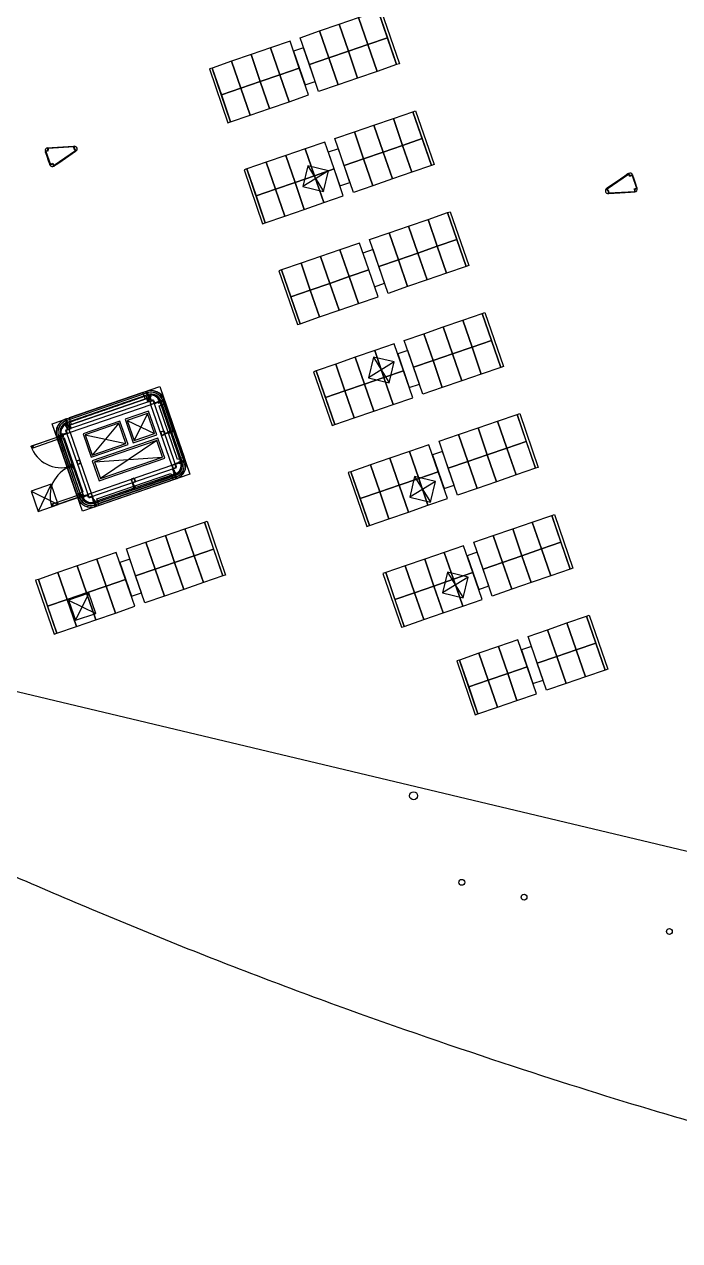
# Model space of a CAD drawing. Extents: x 809431 to 809707, y 818703 to 819368.
# Drawn here: x 809664.67 to 809683.11, y 818702.71 to 818736.9 of the extents above; entities that cross this region are included whole.
import ezdxf

# ---------------------------------------------------------------- set-up
doc = ezdxf.new("R2010")
doc.units = 0
for name, color, linetype in [('1', 7, 'Continuous'), ('A-G26_JG10-G-FramStel', 7, 'Continuous'), ('Fix Furn', 7, 'Continuous'), ('MAJ062__', 7, 'Continuous'), ('MAJ082__', 7, 'Continuous'), ('MAJ221__', 7, 'Continuous'), ('MAJ230__', 7, 'Continuous'), ('MAJ292__', 7, 'Continuous'), ('MAJ430_B', 7, 'Continuous'), ('MAJ430_R', 7, 'Continuous'), ('MAJ570__', 7, 'Continuous'), ('MAJ610__', 7, 'Continuous'), ('MAJ630__', 7, 'Continuous'), ('MAJ724__', 7, 'Continuous'), ('MAJ971__', 7, 'Continuous'), ('OTC-LTC Hatch Arrival Concourse (Circulation) O2', 7, 'Continuous')]:
    doc.layers.add(name, color=color, linetype=linetype)

# ---------------------------------------------------------------- blocks, each defined once
blk = doc.blocks.new('FU20')
at = {"layer": 'Fix Furn'}
for points in [[(-1.97, 0.8), (-1.89, 0.8), (-1.89, -0.8), (-1.97, -0.8)], [(-1.89, 0.8), (-1.31, 0.8), (-1.31, 0), (-1.89, 0)], [(-1.31, 0.8), (-0.73, 0.8), (-0.73, 0), (-1.31, 0)], [(-0.73, 0.8), (-0.15, 0.8), (-0.15, 0), (-0.73, 0)], [(0.73, 0.8), (0.15, 0.8), (0.15, 0), (0.73, 0)], [(1.31, 0.8), (0.73, 0.8), (0.73, 0), (1.31, 0)], [(1.89, 0.8), (1.31, 0.8), (1.31, 0), (1.89, 0)], [(1.97, 0.8), (1.89, 0.8), (1.89, -0.8), (1.97, -0.8)], [(0.15, 0.5), (0.15, -0.5), (-0.15, -0.5), (-0.15, 0.5)], [(-1.89, 0), (-1.31, 0), (-1.31, -0.8), (-1.89, -0.8)], [(-1.31, 0), (-0.73, 0), (-0.73, -0.8), (-1.31, -0.8)], [(-0.73, 0), (-0.15, 0), (-0.15, -0.8), (-0.73, -0.8)], [(0.73, 0), (0.15, 0), (0.15, -0.8), (0.73, -0.8)], [(1.31, 0), (0.73, 0), (0.73, -0.8), (1.31, -0.8)], [(1.89, 0), (1.31, 0), (1.31, -0.8), (1.89, -0.8)]]:
    blk.add_lwpolyline(points, close=True, dxfattribs=at)
blk = doc.blocks.new('8-Seater')
at = {"layer": 'Fix Furn'}
for points in [[(316.683, 206.688), (316.683, 206.608), (315.083, 206.608), (315.083, 206.688)], [(315.883, 206.608), (315.883, 206.028), (315.083, 206.028), (315.083, 206.608)], [(316.683, 206.608), (316.683, 206.028), (315.883, 206.028), (315.883, 206.608)], [(315.883, 206.028), (315.883, 205.448), (315.083, 205.448), (315.083, 206.028)], [(316.683, 206.028), (316.683, 205.448), (315.883, 205.448), (315.883, 206.028)], [(315.883, 205.448), (315.883, 204.868), (315.083, 204.868), (315.083, 205.448)], [(316.683, 205.448), (316.683, 204.868), (315.883, 204.868), (315.883, 205.448)], [(315.883, 204.868), (315.883, 204.288), (315.083, 204.288), (315.083, 204.868)], [(316.683, 204.868), (316.683, 204.288), (315.883, 204.288), (315.883, 204.868)], [(316.383, 203.988), (315.383, 203.988), (315.383, 204.288), (316.383, 204.288)], [(315.883, 203.408), (315.883, 203.988), (315.083, 203.988), (315.083, 203.408)], [(316.683, 203.408), (316.683, 203.988), (315.883, 203.988), (315.883, 203.408)], [(315.883, 202.828), (315.883, 203.408), (315.083, 203.408), (315.083, 202.828)], [(316.683, 202.828), (316.683, 203.408), (315.883, 203.408), (315.883, 202.828)], [(315.883, 202.248), (315.883, 202.828), (315.083, 202.828), (315.083, 202.248)], [(316.683, 202.248), (316.683, 202.828), (315.883, 202.828), (315.883, 202.248)], [(315.883, 201.668), (315.883, 202.248), (315.083, 202.248), (315.083, 201.668)], [(316.683, 201.668), (316.683, 202.248), (315.883, 202.248), (315.883, 201.668)], [(316.683, 201.588), (316.683, 201.668), (315.083, 201.668), (315.083, 201.588)]]:
    blk.add_lwpolyline(points, close=True, dxfattribs=at)

msp = doc.modelspace()

# ---------------------------------------------------------------- linework, layer by layer
at = {"layer": '1'}
for p, q in [((809666.071, 818733.459), (809665.343, 818733.414)), ((809666.071, 818733.459), (809666.081, 818733.46)), ((809666.075, 818733.397), (809666.071, 818733.459)), ((809666.085, 818733.4), (809666.081, 818733.46)), ((809665.336, 818733.354), (809665.28, 818733.334)), ((809665.288, 818733.337), (809665.28, 818733.334)), ((809665.288, 818733.337), (809665.28, 818733.334)), ((809665.283, 818733.325), (809665.28, 818733.334)), ((809665.347, 818733.347), (809665.283, 818733.325)), ((809665.283, 818733.325), (809665.407, 818732.966)), ((809665.314, 818733.346), (809665.322, 818733.349)), ((809665.314, 818733.346), (809665.322, 818733.349)), ((809665.336, 818733.354), (809665.333, 818733.414)), ((809665.343, 818733.414), (809665.333, 818733.414)), ((809665.347, 818733.347), (809665.343, 818733.414)), ((809665.343, 818733.404), (809665.345, 818733.378)), ((809666.111, 818733.345), (809665.509, 818732.932)), ((809666.075, 818733.397), (809666.111, 818733.345)), ((809666.085, 818733.4), (809666.119, 818733.351)), ((809666.111, 818733.345), (809666.119, 818733.351)), ((809665.471, 818732.988), (809665.407, 818732.966)), ((809665.407, 818732.966), (809665.41, 818732.956)), ((809665.467, 818732.976), (809665.41, 818732.956)), ((809665.418, 818732.959), (809665.41, 818732.956)), ((809665.418, 818732.959), (809665.41, 818732.956)), ((809665.418, 818732.959), (809665.41, 818732.956)), ((809665.418, 818732.959), (809665.41, 818732.956)), ((809665.445, 818732.968), (809665.42, 818732.96)), ((809665.444, 818732.968), (809665.452, 818732.971)), ((809665.444, 818732.968), (809665.452, 818732.971)), ((809665.467, 818732.976), (809665.501, 818732.926)), ((809665.471, 818732.988), (809665.509, 818732.932)), ((809665.48, 818732.957), (809665.494, 818732.935)), ((809665.509, 818732.932), (809665.501, 818732.926)), ((809681.068, 818732.277), (809681.669, 818732.69)), ((809681.669, 818732.69), (809681.678, 818732.696)), ((809681.708, 818732.635), (809681.669, 818732.69)), ((809681.675, 818732.682), (809681.69, 818732.66)), ((809681.712, 818732.647), (809681.678, 818732.696)), ((809681.708, 818732.635), (809681.772, 818732.657)), ((809681.712, 818732.647), (809681.768, 818732.666)), ((809681.734, 818732.654), (809681.726, 818732.652)), ((809681.734, 818732.654), (809681.726, 818732.652)), ((809681.76, 818732.663), (809681.768, 818732.666)), ((809681.76, 818732.663), (809681.768, 818732.666)), ((809681.772, 818732.657), (809681.768, 818732.666)), ((809681.772, 818732.657), (809681.895, 818732.297)), ((809681.068, 818732.277), (809681.059, 818732.272)), ((809681.093, 818732.222), (809681.059, 818732.272)), ((809681.103, 818732.226), (809681.068, 818732.277)), ((809681.093, 818732.222), (809681.097, 818732.162)), ((809681.107, 818732.163), (809681.097, 818732.162)), ((809681.103, 818732.226), (809681.107, 818732.163)), ((809681.107, 818732.163), (809681.836, 818732.208)), ((809681.831, 818732.275), (809681.895, 818732.297)), ((809681.831, 818732.275), (809681.836, 818732.208)), ((809681.836, 818732.208), (809681.845, 818732.209)), ((809681.842, 818732.268), (809681.899, 818732.288)), ((809681.842, 818732.268), (809681.845, 818732.209)), ((809681.843, 818732.245), (809681.845, 818732.219)), ((809681.864, 818732.276), (809681.856, 818732.273)), ((809681.864, 818732.276), (809681.856, 818732.273)), ((809681.864, 818732.276), (809681.888, 818732.284)), ((809681.891, 818732.285), (809681.899, 818732.288)), ((809681.891, 818732.285), (809681.899, 818732.288)), ((809681.891, 818732.285), (809681.899, 818732.288)), ((809681.891, 818732.285), (809681.899, 818732.288)), ((809681.895, 818732.297), (809681.899, 818732.288))]:
    msp.add_line(p, q, dxfattribs=at)
for points in [[(809665.352, 818733.43), (809665.457, 818733.437), (809665.606, 818733.446), (809666.06, 818733.474), (809666.07, 818733.474), (809666.08, 818733.475)], [(809665.396, 818732.951), (809665.392, 818732.962), (809665.389, 818732.97), (809665.355, 818733.07), (809665.306, 818733.211), (809665.272, 818733.311), (809665.269, 818733.319), (809665.266, 818733.33)], [(809665.332, 818733.429), (809665.343, 818733.43), (809665.352, 818733.43)], [(809666.127, 818733.338), (809666.118, 818733.332), (809666.111, 818733.327), (809665.736, 818733.07), (809665.612, 818732.985), (809665.526, 818732.925), (809665.518, 818732.92), (809665.509, 818732.914)], [(809681.653, 818732.697), (809681.566, 818732.638), (809681.442, 818732.553), (809681.067, 818732.295), (809681.059, 818732.29), (809681.051, 818732.284)], [(809681.669, 818732.709), (809681.66, 818732.702), (809681.653, 818732.697)], [(809681.913, 818732.293), (809681.909, 818732.303), (809681.906, 818732.312), (809681.872, 818732.411), (809681.823, 818732.553), (809681.789, 818732.652), (809681.786, 818732.661), (809681.782, 818732.671)], [(809681.098, 818732.147), (809681.109, 818732.148), (809681.118, 818732.149), (809681.572, 818732.177), (809681.722, 818732.186), (809681.826, 818732.192), (809681.835, 818732.193), (809681.846, 818732.194)]]:
    msp.add_lwpolyline(points, dxfattribs=at)
for centre, start, end in [((809666.085, 818733.4), 19, 93.5343), ((809665.336, 818733.354), 93.534, 199), ((809666.085, 818733.4), 304.4657, 19), ((809665.467, 818732.976), 199, 304.466), ((809681.712, 818732.647), 19, 124.466), ((809681.093, 818732.222), 124.4657, 199), ((809681.093, 818732.222), 199, 273.5343), ((809681.842, 818732.268), 273.534, 19)]:
    msp.add_arc(centre, 0.075, start, end, dxfattribs=at)
at = {"layer": 'A-G26_JG10-G-FramStel'}
for points in [[(809668.233, 818726.221), (809668.209, 818726.292)], [(809668.239, 818726.223), (809668.215, 818726.294)], [(809668.216, 818726.308), (809668.287, 818726.332)], [(809668.219, 818726.302), (809668.289, 818726.326)], [(809668.297, 818726.322), (809668.322, 818726.251)], [(809668.303, 818726.324), (809668.328, 818726.254)], [(809668.318, 818726.243), (809668.247, 818726.219)], [(809668.32, 818726.238), (809668.249, 818726.213)], [(809665.845, 818725.478), (809665.869, 818725.407)], [(809665.851, 818725.48), (809665.875, 818725.409)], [(809665.923, 818725.518), (809665.853, 818725.494)], [(809665.925, 818725.512), (809665.855, 818725.488)], [(809665.883, 818725.405), (809665.954, 818725.43)], [(809665.885, 818725.399), (809665.956, 818725.424)], [(809665.958, 818725.438), (809665.933, 818725.508)], [(809665.964, 818725.44), (809665.939, 818725.51)], [(809668.507, 818725.427), (809668.531, 818725.356)], [(809668.512, 818725.429), (809668.537, 818725.358)], [(809668.585, 818725.467), (809668.514, 818725.443)], [(809668.587, 818725.461), (809668.516, 818725.437)], [(809668.545, 818725.354), (809668.616, 818725.378)], [(809668.547, 818725.348), (809668.618, 818725.372)], [(809668.619, 818725.386), (809668.595, 818725.457)], [(809668.625, 818725.388), (809668.601, 818725.459)], [(809666.143, 818724.613), (809666.167, 818724.542)], [(809666.149, 818724.615), (809666.173, 818724.544)], [(809666.221, 818724.653), (809666.151, 818724.629)], [(809666.223, 818724.647), (809666.153, 818724.623)], [(809666.181, 818724.54), (809666.252, 818724.564)], [(809666.183, 818724.534), (809666.254, 818724.558)], [(809666.256, 818724.572), (809666.231, 818724.643)], [(809666.262, 818724.574), (809666.237, 818724.645)], [(809668.827, 818724.495), (809668.852, 818724.425)], [(809668.833, 818724.497), (809668.858, 818724.427)], [(809668.906, 818724.536), (809668.835, 818724.511)], [(809668.908, 818724.53), (809668.837, 818724.505)], [(809668.866, 818724.423), (809668.936, 818724.447)], [(809668.868, 818724.417), (809668.938, 818724.441)], [(809668.94, 818724.455), (809668.916, 818724.526)], [(809668.946, 818724.457), (809668.922, 818724.528)], [(809667.678, 818724.1), (809667.703, 818724.029)], [(809667.684, 818724.102), (809667.709, 818724.031)], [(809667.757, 818724.14), (809667.686, 818724.116)], [(809667.759, 818724.134), (809667.688, 818724.11)], [(809667.717, 818724.027), (809667.787, 818724.051)], [(809667.719, 818724.021), (809667.79, 818724.045)], [(809667.791, 818724.059), (809667.767, 818724.13)], [(809667.797, 818724.061), (809667.773, 818724.132)], [(809666.488, 818723.611), (809666.463, 818723.681)], [(809666.494, 818723.613), (809666.469, 818723.683)], [(809666.471, 818723.697), (809666.542, 818723.722)], [(809666.473, 818723.691), (809666.544, 818723.716)], [(809666.572, 818723.633), (809666.502, 818723.609)], [(809666.575, 818723.627), (809666.504, 818723.603)], [(809666.552, 818723.712), (809666.576, 818723.641)], [(809666.558, 818723.714), (809666.582, 818723.643)]]:
    msp.add_lwpolyline(points, dxfattribs=at)
for centre, radius, start, end in [((809668.221, 818726.296), 0.0126, 109, 199), ((809668.221, 818726.296), 0.0063, 109, 199), ((809668.291, 818726.32), 0.0126, 19, 109), ((809668.291, 818726.32), 0.0063, 19, 109), ((809668.245, 818726.225), 0.0126, 199, 289), ((809668.245, 818726.225), 0.0063, 199, 289), ((809668.316, 818726.249), 0.0063, 289, 19), ((809668.316, 818726.249), 0.0126, 289, 19), ((809665.857, 818725.482), 0.0126, 109, 199), ((809665.857, 818725.482), 0.0063, 109, 199), ((809665.881, 818725.411), 0.0126, 199, 289), ((809665.881, 818725.411), 0.0063, 199, 289), ((809665.927, 818725.506), 0.0126, 19, 109), ((809665.927, 818725.506), 0.0063, 19, 109), ((809665.952, 818725.436), 0.0063, 289, 19), ((809665.952, 818725.436), 0.0126, 289, 19), ((809668.518, 818725.431), 0.0126, 109, 199), ((809668.518, 818725.431), 0.0063, 109, 199), ((809668.543, 818725.36), 0.0126, 199, 289), ((809668.543, 818725.36), 0.0063, 199, 289), ((809668.589, 818725.455), 0.0126, 19, 109), ((809668.589, 818725.455), 0.0063, 19, 109), ((809668.614, 818725.384), 0.0063, 289, 19), ((809668.614, 818725.384), 0.0126, 289, 19), ((809666.155, 818724.617), 0.0126, 109, 199), ((809666.155, 818724.617), 0.0063, 109, 199), ((809666.225, 818724.641), 0.0126, 19, 109), ((809666.225, 818724.641), 0.0063, 19, 109), ((809666.25, 818724.57), 0.0063, 289, 19), ((809666.25, 818724.57), 0.0126, 289, 19), ((809666.179, 818724.546), 0.0126, 199, 289), ((809666.179, 818724.546), 0.0063, 199, 289), ((809668.839, 818724.499), 0.0126, 109, 199), ((809668.839, 818724.499), 0.0063, 109, 199), ((809668.863, 818724.429), 0.0126, 199, 289), ((809668.863, 818724.429), 0.0063, 199, 289), ((809668.91, 818724.524), 0.0126, 19, 109), ((809668.91, 818724.524), 0.0063, 19, 109), ((809668.934, 818724.453), 0.0063, 289, 19), ((809668.934, 818724.453), 0.0126, 289, 19), ((809667.69, 818724.104), 0.0126, 109, 199), ((809667.69, 818724.104), 0.0063, 109, 199), ((809667.715, 818724.033), 0.0126, 199, 289), ((809667.715, 818724.033), 0.0063, 199, 289), ((809667.761, 818724.128), 0.0126, 19, 109), ((809667.761, 818724.128), 0.0063, 19, 109), ((809667.785, 818724.057), 0.0063, 289, 19), ((809667.785, 818724.057), 0.0126, 289, 19), ((809666.475, 818723.685), 0.0126, 109, 199), ((809666.475, 818723.685), 0.0063, 109, 199), ((809666.5, 818723.615), 0.0126, 199, 289), ((809666.5, 818723.615), 0.0063, 199, 289), ((809666.546, 818723.71), 0.0126, 19, 109), ((809666.546, 818723.71), 0.0063, 19, 109), ((809666.57, 818723.639), 0.0063, 289, 19), ((809666.57, 818723.639), 0.0126, 289, 19)]:
    msp.add_arc(centre, radius, start, end, dxfattribs=at)
at = {"layer": 'MAJ062__'}
msp.add_line((809665.2, 818725.095), (809665.2, 818725.095), dxfattribs=at)
at = {"layer": 'MAJ082__'}
msp.add_lwpolyline([(809668.485, 818726.718), (809669.332, 818724.259), (809666.306, 818723.217), (809665.459, 818725.676)], close=True, dxfattribs=at)
at = {"layer": 'MAJ221__'}
for p, q in [((809668.138, 818725.963), (809667.766, 818725.201)), ((809667.334, 818725.687), (809666.584, 818724.794)), ((809667.57, 818725.768), (809668.333, 818725.396)), ((809666.388, 818725.361), (809667.529, 818725.119)), ((809668.398, 818725.207), (809666.812, 818724.132)), ((809666.649, 818724.605), (809668.561, 818724.734))]:
    msp.add_line(p, q, dxfattribs=at)
at = {"layer": 'MAJ230__'}
msp.add_line((809656.37, 818720.08), (809704.145, 818708.688), dxfattribs=at)
at = {"layer": 'MAJ292__'}
for p, q in [((809668.167, 818726.397), (809665.907, 818725.618)), ((809665.917, 818725.728), (809668.092, 818726.476)), ((809668.097, 818726.462), (809665.922, 818725.713)), ((809668.099, 818726.457), (809665.924, 818725.708)), ((809668.124, 818726.385), (809665.949, 818725.636)), ((809668.125, 818726.382), (809665.95, 818725.633)), ((809668.092, 818726.476), (809668.135, 818726.491)), ((809668.135, 818726.491), (809668.167, 818726.397)), ((809668.144, 818726.494), (809668.169, 818726.423)), ((809668.154, 818726.475), (809668.148, 818726.492)), ((809668.171, 818726.424), (809668.155, 818726.473)), ((809668.169, 818726.423), (809668.171, 818726.424)), ((809668.223, 818726.341), (809668.233, 818726.344)), ((809668.522, 818726.302), (809668.451, 818726.278)), ((809668.451, 818726.278), (809668.452, 818726.275)), ((809668.452, 818726.275), (809668.521, 818726.298)), ((809668.49, 818726.288), (809668.778, 818725.452)), ((809668.521, 818726.298), (809668.808, 818725.462)), ((809668.812, 818725.461), (809668.522, 818726.302)), ((809665.869, 818725.689), (809665.864, 818725.706)), ((809665.865, 818725.71), (809665.89, 818725.639)), ((809665.887, 818725.638), (809665.87, 818725.686)), ((809665.875, 818725.713), (809665.917, 818725.728)), ((809665.907, 818725.618), (809665.875, 818725.713)), ((809665.89, 818725.639), (809665.887, 818725.638)), ((809664.864, 818725.045), (809665.705, 818725.335)), ((809665.672, 818725.32), (809664.868, 818725.043)), ((809664.927, 818725.001), (809665.692, 818725.265)), ((809665.692, 818725.265), (809665.672, 818725.32)), ((809665.704, 818725.331), (809665.675, 818725.321)), ((809665.686, 818725.325), (809665.704, 818725.331)), ((809665.976, 818724.484), (809665.686, 818725.325)), ((809665.705, 818725.329), (809665.69, 818725.323)), ((809665.69, 818725.323), (809665.699, 818725.295)), ((809665.699, 818725.309), (809665.695, 818725.319)), ((809665.7, 818725.32), (809665.703, 818725.31)), ((809665.7, 818725.292), (809665.977, 818724.488)), ((809665.704, 818725.311), (809665.701, 818725.32)), ((809665.704, 818725.331), (809665.705, 818725.329)), ((809665.709, 818725.316), (809665.704, 818725.331)), ((809665.705, 818725.335), (809665.712, 818725.317)), ((809665.706, 818725.322), (809665.709, 818725.312)), ((809665.712, 818725.317), (809665.709, 818725.316)), ((809665.71, 818725.312), (809665.768, 818725.331)), ((809665.77, 818725.327), (809665.712, 818725.307)), ((809665.712, 818725.306), (809665.77, 818725.326)), ((809665.772, 818725.321), (809665.714, 818725.301)), ((809666.02, 818724.547), (809665.756, 818725.311)), ((809665.768, 818725.331), (809665.77, 818725.327)), ((809665.77, 818725.326), (809665.772, 818725.321)), ((809665.897, 818725.54), (809665.888, 818725.537)), ((809668.808, 818725.462), (809668.74, 818725.439)), ((809668.74, 818725.439), (809668.741, 818725.436)), ((809668.741, 818725.436), (809668.812, 818725.461)), ((809668.744, 818725.427), (809668.815, 818725.451)), ((809668.745, 818725.424), (809668.744, 818725.427)), ((809668.814, 818725.447), (809668.745, 818725.424)), ((809668.783, 818725.437), (809669.071, 818724.601)), ((809669.101, 818724.611), (809668.814, 818725.447)), ((809668.815, 818725.451), (809669.105, 818724.61)), ((809664.87, 818725.027), (809664.864, 818725.045)), ((809664.868, 818725.043), (809664.871, 818725.045)), ((809664.872, 818725.044), (809664.868, 818725.042)), ((809664.868, 818725.042), (809664.868, 818725.043)), ((809664.868, 818725.043), (809664.873, 818725.028)), ((809664.873, 818725.028), (809664.87, 818725.027)), ((809664.875, 818725.012), (809664.87, 818725.027)), ((809664.89, 818724.994), (809664.873, 818725.043)), ((809664.874, 818725.043), (809664.891, 818724.994)), ((809664.875, 818725.012), (809664.883, 818725.015)), ((809664.891, 818724.994), (809664.88, 818725.026)), ((809664.881, 818725.029), (809664.918, 818725.042)), ((809664.918, 818725.041), (809664.881, 818725.028)), ((809664.881, 818725.027), (809664.892, 818724.995)), ((809664.892, 818724.995), (809664.882, 818725.023)), ((809664.885, 818725.029), (809664.914, 818725.039)), ((809664.894, 818724.995), (809664.885, 818725.024)), ((809664.886, 818725.027), (809664.915, 818725.037)), ((809664.891, 818724.994), (809664.89, 818724.994)), ((809664.892, 818724.995), (809664.891, 818724.994)), ((809664.926, 818725.004), (809664.898, 818724.994)), ((809664.927, 818725.001), (809664.898, 818724.992)), ((809664.918, 818725.042), (809664.918, 818725.041)), ((809664.918, 818725.035), (809664.927, 818725.007)), ((809664.92, 818725.036), (809664.93, 818725.008)), ((809665.985, 818724.54), (809666.013, 818724.55)), ((809669.033, 818724.588), (809669.101, 818724.611)), ((809669.034, 818724.585), (809669.033, 818724.588)), ((809669.105, 818724.61), (809669.034, 818724.585)), ((809665.977, 818724.488), (809665.976, 818724.491)), ((809665.994, 818724.49), (809665.976, 818724.484)), ((809665.977, 818724.488), (809665.993, 818724.493)), ((809665.977, 818724.491), (809665.978, 818724.488)), ((809665.978, 818724.488), (809665.977, 818724.488)), ((809666.027, 818724.51), (809665.978, 818724.493)), ((809665.978, 818724.494), (809666.027, 818724.51)), ((809665.979, 818724.538), (809665.98, 818724.538)), ((809665.992, 818724.501), (809665.979, 818724.538)), ((809665.997, 818724.481), (809665.979, 818724.474)), ((809665.979, 818724.474), (809666.269, 818723.633)), ((809665.98, 818724.538), (809665.993, 818724.501)), ((809665.992, 818724.505), (809665.982, 818724.534)), ((809665.983, 818724.472), (809665.998, 818724.478)), ((809665.984, 818724.473), (809665.983, 818724.472)), ((809665.983, 818724.472), (809665.984, 818724.469)), ((809666.26, 818723.668), (809665.983, 818724.472)), ((809665.994, 818724.506), (809665.984, 818724.534)), ((809665.985, 818724.469), (809665.984, 818724.473)), ((809665.986, 818724.538), (809666.014, 818724.547)), ((809666.035, 818724.486), (809665.986, 818724.469)), ((809665.986, 818724.468), (809666.036, 818724.485)), ((809665.993, 818724.493), (809665.994, 818724.49)), ((809665.994, 818724.501), (809666.026, 818724.512)), ((809666.027, 818724.511), (809665.994, 818724.5)), ((809666.009, 818724.495), (809665.994, 818724.49)), ((809666.025, 818724.514), (809665.997, 818724.504)), ((809666.012, 818724.486), (809665.997, 818724.481)), ((809665.998, 818724.478), (809665.997, 818724.481)), ((809666.026, 818724.512), (809665.998, 818724.502)), ((809666.002, 818724.471), (809666.015, 818724.434)), ((809666.036, 818724.485), (809666.003, 818724.474)), ((809666.016, 818724.434), (809666.003, 818724.471)), ((809666.004, 818724.473), (809666.036, 818724.484)), ((809666.005, 818724.467), (809666.014, 818724.439)), ((809666.009, 818724.495), (809666.006, 818724.502)), ((809666.007, 818724.468), (809666.017, 818724.44)), ((809666.036, 818724.483), (809666.008, 818724.474)), ((809666.037, 818724.481), (809666.008, 818724.471)), ((809666.012, 818724.486), (809666.014, 818724.479)), ((809666.015, 818724.434), (809666.016, 818724.434)), ((809666.017, 818724.546), (809666.027, 818724.517)), ((809666.02, 818724.547), (809666.029, 818724.518)), ((809666.02, 818724.438), (809666.048, 818724.448)), ((809666.021, 818724.436), (809666.049, 818724.446)), ((809666.026, 818724.512), (809666.027, 818724.511)), ((809666.027, 818724.51), (809666.027, 818724.51)), ((809666.036, 818724.485), (809666.035, 818724.486)), ((809666.036, 818724.484), (809666.036, 818724.485)), ((809666.05, 818724.451), (809666.04, 818724.48)), ((809666.052, 818724.452), (809666.042, 818724.48)), ((809666.052, 818724.452), (809666.315, 818723.687)), ((809668.902, 818724.254), (809667.782, 818723.869)), ((809668.901, 818724.296), (809668.904, 818724.297)), ((809668.926, 818724.225), (809668.901, 818724.296)), ((809668.904, 818724.297), (809668.927, 818724.229)), ((809665.449, 818723.348), (809666.29, 818723.637)), ((809666.255, 818723.628), (809665.45, 818723.351)), ((809665.471, 818723.421), (809666.236, 818723.684)), ((809666.236, 818723.684), (809666.255, 818723.628)), ((809666.286, 818723.639), (809666.258, 818723.629)), ((809666.27, 818723.637), (809666.261, 818723.665)), ((809666.268, 818723.654), (809666.272, 818723.644)), ((809666.269, 818723.633), (809666.287, 818723.639)), ((809666.286, 818723.642), (809666.27, 818723.637)), ((809666.277, 818723.646), (809666.273, 818723.656)), ((809666.274, 818723.656), (809666.278, 818723.646)), ((809666.334, 818723.689), (809666.276, 818723.669)), ((809666.278, 818723.664), (809666.335, 818723.684)), ((809666.336, 818723.683), (809666.278, 818723.664)), ((809666.279, 818723.659), (809666.337, 818723.679)), ((809666.282, 818723.648), (809666.279, 818723.658)), ((809666.284, 818723.655), (809666.281, 818723.654)), ((809666.281, 818723.654), (809666.286, 818723.639)), ((809666.29, 818723.637), (809666.284, 818723.655)), ((809666.287, 818723.639), (809666.286, 818723.642)), ((809666.335, 818723.684), (809666.334, 818723.689)), ((809666.337, 818723.679), (809666.336, 818723.683)), ((809667.767, 818723.863), (809666.648, 818723.478)), ((809665.437, 818723.404), (809665.454, 818723.355)), ((809665.438, 818723.404), (809665.437, 818723.404)), ((809665.437, 818723.381), (809665.444, 818723.383)), ((809665.437, 818723.381), (809665.442, 818723.366)), ((809665.439, 818723.405), (809665.438, 818723.404)), ((809665.438, 818723.404), (809665.449, 818723.372)), ((809665.455, 818723.355), (809665.438, 818723.404)), ((809665.45, 818723.372), (809665.439, 818723.405)), ((809665.439, 818723.405), (809665.449, 818723.376)), ((809665.442, 818723.406), (809665.452, 818723.377)), ((809665.445, 818723.367), (809665.442, 818723.366)), ((809665.442, 818723.366), (809665.449, 818723.348)), ((809665.471, 818723.421), (809665.443, 818723.411)), ((809665.472, 818723.418), (809665.443, 818723.409)), ((809665.45, 818723.351), (809665.445, 818723.367)), ((809665.453, 818723.353), (809665.45, 818723.352)), ((809665.45, 818723.351), (809665.454, 818723.353)), ((809665.45, 818723.352), (809665.45, 818723.351)), ((809665.489, 818723.385), (809665.452, 818723.372)), ((809665.452, 818723.371), (809665.489, 818723.384)), ((809665.455, 818723.376), (809665.483, 818723.385)), ((809665.456, 818723.373), (809665.484, 818723.383)), ((809665.485, 818723.389), (809665.475, 818723.417)), ((809665.487, 818723.389), (809665.477, 818723.418)), ((809665.489, 818723.384), (809665.489, 818723.385)), ((809666.622, 818723.511), (809666.62, 818723.51)), ((809666.62, 818723.51), (809666.643, 818723.442)), ((809666.647, 818723.441), (809666.622, 818723.511))]:
    msp.add_line(p, q, dxfattribs=at)
for points in [[(809668.952, 818724.445), (809668.3, 818726.337), (809665.839, 818725.49), (809665.873, 818725.394), (809665.873, 818725.394), (809666.214, 818724.403), (809666.214, 818724.403), (809666.491, 818723.597)], [(809668.012, 818726.555), (809665.932, 818725.838), (809665.995, 818725.657), (809668.075, 818726.373)], [(809667.473, 818726.247), (809667.492, 818726.254), (809667.49, 818726.259), (809667.471, 818726.253)], [(809667.477, 818726.258), (809667.478, 818726.255), (809667.483, 818726.257), (809667.482, 818726.26)], [(809667.52, 818726.263), (809667.539, 818726.27), (809667.537, 818726.275), (809667.518, 818726.269)], [(809667.524, 818726.274), (809667.525, 818726.271), (809667.531, 818726.273), (809667.53, 818726.276)], [(809667.568, 818726.28), (809667.587, 818726.286), (809667.585, 818726.292), (809667.566, 818726.285)], [(809667.571, 818726.29), (809667.572, 818726.288), (809667.578, 818726.289), (809667.577, 818726.292)], [(809667.615, 818726.296), (809667.634, 818726.302), (809667.632, 818726.308), (809667.613, 818726.302)], [(809667.619, 818726.307), (809667.62, 818726.304), (809667.625, 818726.306), (809667.624, 818726.309)], [(809667.662, 818726.312), (809667.681, 818726.319), (809667.679, 818726.324), (809667.66, 818726.318)], [(809667.666, 818726.323), (809667.667, 818726.32), (809667.673, 818726.322), (809667.672, 818726.325)], [(809667.71, 818726.328), (809667.728, 818726.335), (809667.726, 818726.341), (809667.708, 818726.334)], [(809667.713, 818726.339), (809667.714, 818726.336), (809667.72, 818726.338), (809667.719, 818726.341)], [(809667.757, 818726.345), (809667.776, 818726.351), (809667.774, 818726.357), (809667.755, 818726.35)], [(809667.76, 818726.355), (809667.761, 818726.353), (809667.767, 818726.355), (809667.766, 818726.357)], [(809667.804, 818726.361), (809667.823, 818726.367), (809667.821, 818726.373), (809667.802, 818726.367)], [(809667.808, 818726.372), (809667.809, 818726.369), (809667.814, 818726.371), (809667.813, 818726.374)], [(809667.851, 818726.377), (809667.87, 818726.384), (809667.868, 818726.389), (809667.849, 818726.383)], [(809667.855, 818726.388), (809667.856, 818726.385), (809667.862, 818726.387), (809667.861, 818726.39)], [(809667.899, 818726.394), (809667.918, 818726.4), (809667.916, 818726.406), (809667.897, 818726.399)], [(809667.902, 818726.404), (809667.903, 818726.401), (809667.909, 818726.403), (809667.908, 818726.406)], [(809667.946, 818726.41), (809667.965, 818726.416), (809667.963, 818726.422), (809667.944, 818726.415)], [(809667.95, 818726.421), (809667.951, 818726.418), (809667.956, 818726.42), (809667.955, 818726.423)], [(809667.993, 818726.426), (809668.012, 818726.433), (809668.01, 818726.438), (809667.991, 818726.432)], [(809667.997, 818726.437), (809667.998, 818726.434), (809668.003, 818726.436), (809668.003, 818726.439)], [(809668.04, 818726.442), (809668.059, 818726.449), (809668.057, 818726.455), (809668.038, 818726.448)], [(809668.044, 818726.453), (809668.045, 818726.45), (809668.051, 818726.452), (809668.05, 818726.455)], [(809668.092, 818726.476), (809668.135, 818726.491), (809668.167, 818726.397), (809668.125, 818726.382)], [(809668.096, 818726.475), (809668.133, 818726.487), (809668.163, 818726.398), (809668.127, 818726.386)], [(809668.184, 818726.332), (809668.169, 818726.375), (809668.165, 818726.373), (809668.178, 818726.335), (809668.14, 818726.322), (809668.127, 818726.36), (809668.122, 818726.359), (809668.137, 818726.316)], [(809668.195, 818726.3), (809668.148, 818726.284), (809668.137, 818726.316), (809668.184, 818726.332)], [(809668.341, 818726.243), (809668.411, 818726.268), (809668.414, 818726.26), (809668.335, 818726.232), (809668.306, 818726.317), (809668.314, 818726.32)], [(809668.476, 818726.313), (809668.475, 818726.317), (809668.432, 818726.303), (809668.437, 818726.289), (809668.356, 818726.261), (809668.359, 818726.25), (809668.441, 818726.278), (809668.449, 818726.255), (809668.491, 818726.27), (809668.489, 818726.275), (809668.452, 818726.262), (809668.439, 818726.3)], [(809668.823, 818724.507), (809668.237, 818726.209), (809665.968, 818725.428), (809666.342, 818724.34), (809666.342, 818724.34), (809666.554, 818723.726)], [(809666.48, 818725.905), (809666.499, 818725.912), (809666.497, 818725.917), (809666.478, 818725.911)], [(809666.484, 818725.916), (809666.485, 818725.913), (809666.491, 818725.915), (809666.49, 818725.918)], [(809666.528, 818725.921), (809666.547, 818725.928), (809666.545, 818725.934), (809666.526, 818725.927)], [(809666.531, 818725.932), (809666.532, 818725.929), (809666.538, 818725.931), (809666.537, 818725.934)], [(809666.575, 818725.938), (809666.594, 818725.944), (809666.592, 818725.95), (809666.573, 818725.943)], [(809666.579, 818725.949), (809666.58, 818725.946), (809666.585, 818725.948), (809666.584, 818725.95)], [(809666.622, 818725.954), (809666.641, 818725.961), (809666.639, 818725.966), (809666.62, 818725.96)], [(809666.626, 818725.965), (809666.627, 818725.962), (809666.632, 818725.964), (809666.632, 818725.967)], [(809666.669, 818725.97), (809666.688, 818725.977), (809666.686, 818725.982), (809666.667, 818725.976)], [(809666.673, 818725.981), (809666.674, 818725.978), (809666.68, 818725.98), (809666.679, 818725.983)], [(809666.717, 818725.987), (809666.736, 818725.993), (809666.734, 818725.999), (809666.715, 818725.992)], [(809666.72, 818725.997), (809666.721, 818725.995), (809666.727, 818725.996), (809666.726, 818725.999)], [(809666.764, 818726.003), (809666.783, 818726.009), (809666.781, 818726.015), (809666.762, 818726.009)], [(809666.768, 818726.014), (809666.769, 818726.011), (809666.774, 818726.013), (809666.773, 818726.016)], [(809666.811, 818726.019), (809666.83, 818726.026), (809666.828, 818726.031), (809666.809, 818726.025)], [(809666.815, 818726.03), (809666.816, 818726.027), (809666.822, 818726.029), (809666.821, 818726.032)], [(809666.859, 818726.035), (809666.877, 818726.042), (809666.875, 818726.048), (809666.857, 818726.041)], [(809666.862, 818726.046), (809666.863, 818726.043), (809666.869, 818726.045), (809666.868, 818726.048)], [(809666.906, 818726.052), (809666.925, 818726.058), (809666.923, 818726.064), (809666.904, 818726.057)], [(809666.91, 818726.062), (809666.91, 818726.06), (809666.916, 818726.062), (809666.915, 818726.064)], [(809666.953, 818726.068), (809666.972, 818726.074), (809666.97, 818726.08), (809666.951, 818726.074)], [(809666.957, 818726.079), (809666.958, 818726.076), (809666.963, 818726.078), (809666.962, 818726.081)], [(809667, 818726.084), (809667.019, 818726.091), (809667.017, 818726.096), (809666.998, 818726.09)], [(809667.004, 818726.095), (809667.005, 818726.092), (809667.011, 818726.094), (809667.01, 818726.097)], [(809667.048, 818726.101), (809667.067, 818726.107), (809667.065, 818726.113), (809667.046, 818726.106)], [(809667.051, 818726.111), (809667.052, 818726.108), (809667.058, 818726.11), (809667.057, 818726.113)], [(809667.095, 818726.117), (809667.114, 818726.123), (809667.112, 818726.129), (809667.093, 818726.122)], [(809667.099, 818726.128), (809667.1, 818726.125), (809667.105, 818726.127), (809667.104, 818726.13)], [(809667.142, 818726.133), (809667.161, 818726.14), (809667.159, 818726.145), (809667.14, 818726.139)], [(809667.146, 818726.144), (809667.147, 818726.141), (809667.153, 818726.143), (809667.152, 818726.146)], [(809667.189, 818726.149), (809667.208, 818726.156), (809667.206, 818726.162), (809667.188, 818726.155)], [(809667.193, 818726.16), (809667.194, 818726.157), (809667.2, 818726.159), (809667.199, 818726.162)], [(809667.237, 818726.166), (809667.256, 818726.172), (809667.254, 818726.178), (809667.235, 818726.171)], [(809667.24, 818726.176), (809667.241, 818726.174), (809667.247, 818726.176), (809667.246, 818726.178)], [(809667.284, 818726.182), (809667.303, 818726.188), (809667.301, 818726.194), (809667.282, 818726.188)], [(809667.288, 818726.193), (809667.289, 818726.19), (809667.294, 818726.192), (809667.293, 818726.195)], [(809667.331, 818726.198), (809667.35, 818726.205), (809667.348, 818726.21), (809667.329, 818726.204)], [(809667.335, 818726.209), (809667.336, 818726.206), (809667.342, 818726.208), (809667.341, 818726.211)], [(809667.379, 818726.214), (809667.397, 818726.221), (809667.396, 818726.227), (809667.377, 818726.22)], [(809667.382, 818726.225), (809667.383, 818726.222), (809667.389, 818726.224), (809667.388, 818726.227)], [(809667.426, 818726.231), (809667.445, 818726.237), (809667.443, 818726.243), (809667.424, 818726.236)], [(809667.43, 818726.242), (809667.431, 818726.239), (809667.436, 818726.241), (809667.435, 818726.243)], [(809668.648, 818726.245), (809669.169, 818724.732), (809668.987, 818724.669), (809668.466, 818726.182)], [(809665.875, 818725.713), (809665.917, 818725.728), (809665.95, 818725.633), (809665.907, 818725.618)], [(809665.879, 818725.711), (809665.916, 818725.724), (809665.946, 818725.635), (809665.909, 818725.622)], [(809665.934, 818725.558), (809665.919, 818725.6), (809665.924, 818725.602), (809665.937, 818725.564), (809665.975, 818725.577), (809665.962, 818725.615), (809665.966, 818725.616), (809665.981, 818725.574)], [(809665.96, 818725.726), (809665.979, 818725.733), (809665.977, 818725.738), (809665.958, 818725.732)], [(809665.964, 818725.737), (809665.965, 818725.734), (809665.971, 818725.736), (809665.97, 818725.739)], [(809666.008, 818725.742), (809666.026, 818725.749), (809666.025, 818725.755), (809666.006, 818725.748)], [(809666.011, 818725.753), (809666.012, 818725.75), (809666.018, 818725.752), (809666.017, 818725.755)], [(809666.055, 818725.759), (809666.074, 818725.765), (809666.072, 818725.771), (809666.053, 818725.764)], [(809666.059, 818725.769), (809666.06, 818725.767), (809666.065, 818725.769), (809666.064, 818725.771)], [(809666.102, 818725.775), (809666.121, 818725.781), (809666.119, 818725.787), (809666.1, 818725.781)], [(809666.106, 818725.786), (809666.107, 818725.783), (809666.112, 818725.785), (809666.111, 818725.788)], [(809666.149, 818725.791), (809666.168, 818725.798), (809666.166, 818725.803), (809666.147, 818725.797)], [(809666.153, 818725.802), (809666.154, 818725.799), (809666.16, 818725.801), (809666.159, 818725.804)], [(809666.197, 818725.807), (809666.216, 818725.814), (809666.214, 818725.82), (809666.195, 818725.813)], [(809666.2, 818725.818), (809666.201, 818725.815), (809666.207, 818725.817), (809666.206, 818725.82)], [(809666.244, 818725.824), (809666.263, 818725.83), (809666.261, 818725.836), (809666.242, 818725.829)], [(809666.248, 818725.835), (809666.249, 818725.832), (809666.254, 818725.834), (809666.253, 818725.837)], [(809666.291, 818725.84), (809666.31, 818725.847), (809666.308, 818725.852), (809666.289, 818725.846)], [(809666.295, 818725.851), (809666.296, 818725.848), (809666.302, 818725.85), (809666.301, 818725.853)], [(809666.339, 818725.856), (809666.357, 818725.863), (809666.355, 818725.869), (809666.337, 818725.862)], [(809666.342, 818725.867), (809666.343, 818725.864), (809666.349, 818725.866), (809666.348, 818725.869)], [(809666.386, 818725.873), (809666.405, 818725.879), (809666.403, 818725.885), (809666.384, 818725.878)], [(809666.389, 818725.883), (809666.39, 818725.881), (809666.396, 818725.883), (809666.395, 818725.885)], [(809666.433, 818725.889), (809666.452, 818725.895), (809666.45, 818725.901), (809666.431, 818725.895)], [(809666.437, 818725.9), (809666.438, 818725.897), (809666.443, 818725.899), (809666.442, 818725.902)], [(809665.622, 818725.203), (809666.143, 818723.69), (809666.325, 818723.753), (809665.804, 818725.265)], [(809665.756, 818725.381), (809665.838, 818725.409), (809665.841, 818725.399), (809665.76, 818725.371), (809665.768, 818725.348), (809665.725, 818725.334), (809665.724, 818725.338), (809665.761, 818725.351), (809665.748, 818725.389), (809665.711, 818725.376), (809665.709, 818725.381), (809665.752, 818725.396)], [(809665.872, 818725.4), (809665.842, 818725.485), (809665.834, 818725.482), (809665.86, 818725.405), (809665.789, 818725.381), (809665.792, 818725.373)], [(809665.945, 818725.526), (809665.992, 818725.542), (809665.981, 818725.574), (809665.934, 818725.558)], [(809668.634, 818725.392), (809668.704, 818725.417), (809668.707, 818725.409), (809668.628, 818725.381), (809668.599, 818725.466), (809668.607, 818725.469)], [(809668.926, 818724.544), (809668.997, 818724.568), (809668.994, 818724.577), (809668.914, 818724.549), (809668.944, 818724.464), (809668.952, 818724.467)], [(809669.075, 818724.573), (809669.077, 818724.568), (809669.035, 818724.554), (809669.03, 818724.568), (809668.948, 818724.54), (809668.945, 818724.55), (809669.026, 818724.578), (809669.018, 818724.601), (809669.061, 818724.615), (809669.062, 818724.611), (809669.025, 818724.598), (809669.038, 818724.56)], [(809668.859, 818724.096), (809666.779, 818723.38), (809666.716, 818723.562), (809668.796, 818724.278)], [(809668.916, 818724.222), (809668.892, 818724.293), (809668.889, 818724.292), (809668.912, 818724.224), (809667.793, 818723.838), (809667.774, 818723.892), (809667.771, 818723.891), (809667.791, 818723.834)], [(809668.857, 818724.404), (809668.882, 818724.333), (809668.874, 818724.33), (809668.846, 818724.409), (809668.931, 818724.439), (809668.934, 818724.43)], [(809668.917, 818724.312), (809668.931, 818724.269), (809668.927, 818724.268), (809668.914, 818724.306), (809668.876, 818724.293), (809668.889, 818724.255), (809668.884, 818724.253), (809668.869, 818724.296), (809668.892, 818724.303), (809668.864, 818724.385), (809668.875, 818724.388), (809668.903, 818724.307)], [(809666.656, 818723.444), (809666.632, 818723.515), (809666.635, 818723.516), (809666.658, 818723.448), (809667.778, 818723.833), (809667.759, 818723.887), (809667.762, 818723.888), (809667.781, 818723.831)], [(809667.723, 818724.013), (809667.747, 818723.942), (809667.739, 818723.939), (809667.712, 818724.019), (809667.797, 818724.048), (809667.8, 818724.039)], [(809666.342, 818723.68), (809666.3, 818723.666), (809666.305, 818723.651), (809666.347, 818723.665)], [(809666.359, 818723.632), (809666.44, 818723.66), (809666.436, 818723.671), (809666.355, 818723.643), (809666.347, 818723.665), (809666.305, 818723.651), (809666.306, 818723.646), (809666.344, 818723.659), (809666.357, 818723.621), (809666.319, 818723.608), (809666.321, 818723.603), (809666.364, 818723.618)], [(809666.461, 818723.688), (809666.49, 818723.603), (809666.482, 818723.6), (809666.455, 818723.677), (809666.384, 818723.653), (809666.382, 818723.661)], [(809666.591, 818723.623), (809666.615, 818723.552), (809666.623, 818723.555), (809666.596, 818723.635), (809666.511, 818723.605), (809666.514, 818723.597)], [(809666.6, 818723.514), (809666.615, 818723.472), (809666.62, 818723.473), (809666.607, 818723.511), (809666.644, 818723.524), (809666.657, 818723.486), (809666.662, 818723.488), (809666.648, 818723.531), (809666.625, 818723.523), (809666.597, 818723.604), (809666.586, 818723.601), (809666.614, 818723.519)]]:
    msp.add_lwpolyline(points, close=True, dxfattribs=at)
for points in [[(809666.215, 818724.402), (809666.492, 818723.599), (809668.95, 818724.445), (809668.299, 818726.336), (809665.841, 818725.49), (809665.873, 818725.395)], [(809668.133, 818726.379), (809668.112, 818726.372), (809668.111, 818726.375), (809668.132, 818726.382)], [(809668.135, 818726.383), (809668.134, 818726.385), (809668.131, 818726.384), (809668.132, 818726.382)], [(809668.133, 818726.379), (809668.149, 818726.331), (809668.152, 818726.332), (809668.136, 818726.38)], [(809668.135, 818726.383), (809668.137, 818726.384), (809668.138, 818726.381), (809668.136, 818726.38)], [(809668.144, 818726.386), (809668.142, 818726.386), (809668.143, 818726.383), (809668.145, 818726.384)], [(809668.144, 818726.386), (809668.144, 818726.388), (809668.146, 818726.389), (809668.147, 818726.387)], [(809668.148, 818726.385), (809668.165, 818726.336), (809668.162, 818726.335), (809668.145, 818726.384)], [(809668.148, 818726.385), (809668.169, 818726.392), (809668.168, 818726.395), (809668.147, 818726.387)], [(809668.177, 818726.483), (809668.154, 818726.475)], [(809668.155, 818726.473), (809668.178, 818726.48)], [(809668.223, 818726.341), (809668.195, 818726.422), (809668.181, 818726.417), (809668.167, 818726.46), (809668.171, 818726.461), (809668.184, 818726.424), (809668.222, 818726.437), (809668.209, 818726.474), (809668.214, 818726.476), (809668.229, 818726.434), (809668.205, 818726.425), (809668.233, 818726.344)], [(809668.178, 818726.48), (809668.194, 818726.432), (809668.197, 818726.433), (809668.179, 818726.484), (809668.177, 818726.483)], [(809668.299, 818726.336), (809668.296, 818726.345), (809668.249, 818726.328), (809668.224, 818726.399), (809668.215, 818726.396), (809668.239, 818726.325), (809668.202, 818726.312), (809668.205, 818726.304), (809668.299, 818726.336)], [(809668.515, 818726.313), (809668.447, 818726.29), (809668.448, 818726.287), (809668.519, 818726.311)], [(809668.486, 818726.286), (809668.773, 818725.45)], [(809665.897, 818725.54), (809665.869, 818725.621), (809665.884, 818725.626), (809665.869, 818725.669), (809665.864, 818725.667), (809665.877, 818725.629), (809665.839, 818725.616), (809665.826, 818725.654), (809665.822, 818725.652), (809665.836, 818725.61), (809665.86, 818725.618), (809665.888, 818725.537)], [(809665.841, 818725.49), (809665.838, 818725.498), (809665.885, 818725.514), (809665.861, 818725.585), (809665.87, 818725.589), (809665.895, 818725.518), (809665.932, 818725.531), (809665.935, 818725.522), (809665.841, 818725.49)], [(809665.848, 818725.678), (809665.864, 818725.63), (809665.862, 818725.629), (809665.844, 818725.68), (809665.847, 818725.681)], [(809665.847, 818725.681), (809665.869, 818725.689)], [(809665.87, 818725.686), (809665.848, 818725.678)], [(809665.93, 818725.621), (809665.909, 818725.614), (809665.908, 818725.616), (809665.929, 818725.624)], [(809665.932, 818725.625), (809665.931, 818725.627), (809665.928, 818725.626), (809665.929, 818725.624)], [(809665.93, 818725.621), (809665.947, 818725.573), (809665.949, 818725.574), (809665.933, 818725.622)], [(809665.932, 818725.625), (809665.934, 818725.625), (809665.935, 818725.622), (809665.933, 818725.622)], [(809665.941, 818725.628), (809665.939, 818725.627), (809665.94, 818725.624), (809665.942, 818725.625)], [(809665.941, 818725.628), (809665.941, 818725.63), (809665.944, 818725.631), (809665.944, 818725.629)], [(809665.945, 818725.626), (809665.962, 818725.578), (809665.959, 818725.577), (809665.942, 818725.625)], [(809665.945, 818725.626), (809665.966, 818725.633), (809665.965, 818725.636), (809665.944, 818725.629)], [(809665.685, 818725.339), (809665.753, 818725.362), (809665.753, 818725.359), (809665.683, 818725.335)], [(809665.699, 818725.295), (809665.772, 818725.32), (809665.773, 818725.317), (809665.7, 818725.292)], [(809665.873, 818725.395), (809665.873, 818725.395), (809666.215, 818724.402), (809666.215, 818724.402)], [(809668.782, 818725.424), (809668.784, 818725.419), (809668.742, 818725.404), (809668.734, 818725.427), (809668.652, 818725.399), (809668.649, 818725.41), (809668.73, 818725.438), (809668.725, 818725.452), (809668.768, 818725.466), (809668.769, 818725.462), (809668.732, 818725.449), (809668.745, 818725.411), (809668.782, 818725.424)], [(809669.106, 818724.596), (809669.038, 818724.573), (809669.038, 818724.576), (809669.108, 818724.6)], [(809667.754, 818723.864), (809667.75, 818723.862), (809667.735, 818723.905), (809667.757, 818723.913), (809667.729, 818723.994), (809667.74, 818723.998), (809667.768, 818723.916), (809667.782, 818723.921), (809667.797, 818723.879), (809667.792, 818723.877), (809667.779, 818723.915), (809667.741, 818723.902), (809667.754, 818723.864)], [(809666.261, 818723.665), (809666.333, 818723.69), (809666.333, 818723.693), (809666.26, 818723.668)], [(809666.276, 818723.622), (809666.344, 818723.645), (809666.343, 818723.648), (809666.272, 818723.623)]]:
    msp.add_lwpolyline(points, dxfattribs=at)
for centre, radius, start, end in [((809668.237, 818726.209), 0.3, 19.955, 108.045), ((809668.237, 818726.209), 0.297, 20.5435, 107.4565), ((809668.237, 818726.209), 0.265, 20.7632, 107.2368), ((809665.968, 818725.428), 0.3, 109.955, 198.045), ((809665.968, 818725.428), 0.297, 110.5435, 197.4565), ((809665.968, 818725.428), 0.265, 110.7632, 197.2368), ((809665.968, 818725.428), 0.265, 110.7632, 197.2368), ((809665.701, 818725.32), 0.0055, 18.9999, 199.0001), ((809665.71, 818725.313), 0.012, 199, 289), ((809665.701, 818725.32), 0.0005, 19.0006, 199), ((809665.71, 818725.313), 0.007, 199, 289), ((809665.71, 818725.313), 0.006, 199, 289), ((809665.71, 818725.313), 0.001, 199, 289), ((809665.701, 818725.32), 0.881, 198.2029, 288.2029), ((809664.872, 818725.043), 0.002, 19, 109), ((809664.872, 818725.043), 0.001, 19, 109), ((809664.882, 818725.027), 0.002, 109, 199), ((809664.882, 818725.027), 0.001, 109, 199), ((809664.887, 818725.025), 0.005, 109, 199), ((809664.887, 818725.025), 0.0025, 109, 199), ((809664.897, 818724.996), 0.005, 199, 289), ((809664.897, 818724.996), 0.0025, 199, 289), ((809664.915, 818725.034), 0.005, 19, 109), ((809664.915, 818725.034), 0.0025, 19, 109), ((809664.925, 818725.006), 0.0025, 289, 19), ((809664.925, 818725.006), 0.005, 289, 19), ((809666.015, 818724.545), 0.005, 19, 109), ((809668.823, 818724.507), 0.265, 290.7632, 17.2368), ((809668.823, 818724.507), 0.3, 289.955, 18.045), ((809668.823, 818724.507), 0.297, 290.5435, 17.4565), ((809666.277, 818723.646), 0.881, 109.7971, 199.7971), ((809665.978, 818724.492), 0.002, 109, 199), ((809665.978, 818724.492), 0.001, 109, 199), ((809665.986, 818724.535), 0.005, 109, 199), ((809665.986, 818724.535), 0.0025, 109, 199), ((809665.986, 818724.47), 0.002, 199, 289), ((809665.986, 818724.47), 0.001, 199, 289), ((809665.996, 818724.507), 0.005, 199, 289), ((809665.994, 818724.502), 0.002, 199, 289), ((809665.994, 818724.502), 0.001, 199, 289), ((809665.996, 818724.507), 0.0025, 199, 289), ((809666.004, 818724.472), 0.002, 109, 199), ((809666.004, 818724.472), 0.001, 109, 199), ((809666.009, 818724.469), 0.005, 109, 199), ((809666.009, 818724.469), 0.0025, 109, 199), ((809666.015, 818724.545), 0.0025, 19, 109), ((809666.019, 818724.441), 0.005, 199, 289), ((809666.019, 818724.441), 0.0025, 199, 289), ((809666.025, 818724.517), 0.0025, 289, 19), ((809666.025, 818724.517), 0.005, 289, 19), ((809666.038, 818724.479), 0.005, 19, 109), ((809666.038, 818724.479), 0.0025, 19, 109), ((809666.047, 818724.45), 0.0025, 289, 19), ((809666.047, 818724.45), 0.005, 289, 19), ((809666.28, 818723.658), 0.012, 109, 199), ((809666.277, 818723.646), 0.0055, 198.9999, 19.0001), ((809666.554, 818723.726), 0.3, 199.955, 288.045), ((809666.28, 818723.658), 0.007, 109, 199), ((809666.28, 818723.658), 0.006, 109, 199), ((809666.554, 818723.726), 0.297, 200.5435, 287.4565), ((809666.277, 818723.646), 0.0005, 199, 18.9994), ((809666.28, 818723.658), 0.001, 109, 199), ((809666.554, 818723.726), 0.265, 200.7632, 287.2368), ((809665.444, 818723.406), 0.005, 109, 199), ((809665.444, 818723.406), 0.0025, 109, 199), ((809665.454, 818723.378), 0.005, 199, 289), ((809665.451, 818723.373), 0.002, 199, 289), ((809665.451, 818723.373), 0.001, 199, 289), ((809665.454, 818723.378), 0.0025, 199, 289), ((809665.453, 818723.354), 0.001, 289, 19), ((809665.453, 818723.354), 0.002, 289, 19), ((809665.473, 818723.416), 0.005, 19, 109), ((809665.473, 818723.416), 0.0025, 19, 109), ((809665.482, 818723.388), 0.0025, 289, 19), ((809665.482, 818723.388), 0.005, 289, 19)]:
    msp.add_arc(centre, radius, start, end, dxfattribs=at)
at = {"layer": 'MAJ430_B'}
for p, q in [((809665.432, 818723.974), (809665.06, 818723.211)), ((809676.235, 818724.051), (809675.513, 818723.606)), ((809675.652, 818724.19), (809676.096, 818723.467)), ((809664.865, 818723.779), (809665.627, 818723.407)), ((809666.487, 818720.911), (809666.115, 818720.148)), ((809665.919, 818720.715), (809666.682, 818720.343))]:
    msp.add_line(p, q, dxfattribs=at)
for points in [[(809665.06, 818723.211), (809665.627, 818723.407), (809665.432, 818723.974), (809664.865, 818723.779)], [(809675.513, 818723.606), (809676.096, 818723.467), (809676.235, 818724.051), (809675.652, 818724.19)], [(809666.115, 818720.148), (809666.682, 818720.343), (809666.487, 818720.911), (809665.919, 818720.715)]]:
    msp.add_lwpolyline(points, close=True, dxfattribs=at)
at = {"layer": 'MAJ430_R'}
for p, q in [((809673.227, 818732.787), (809672.505, 818732.342)), ((809672.644, 818732.926), (809673.088, 818732.203)), ((809675.078, 818727.411), (809674.356, 818726.966)), ((809674.495, 818727.55), (809674.939, 818726.827)), ((809676.577, 818721.502), (809677.022, 818720.779)), ((809677.161, 818721.363), (809676.438, 818720.918))]:
    msp.add_line(p, q, dxfattribs=at)
for points in [[(809672.505, 818732.342), (809673.088, 818732.203), (809673.227, 818732.787), (809672.644, 818732.926)], [(809674.356, 818726.966), (809674.939, 818726.827), (809675.078, 818727.411), (809674.495, 818727.55)], [(809676.438, 818720.918), (809677.022, 818720.779), (809677.161, 818721.363), (809676.577, 818721.502)]]:
    msp.add_lwpolyline(points, close=True, dxfattribs=at)
at = {"layer": 'MAJ570__'}
for points in [[(809668.397, 818725.365), (809668.169, 818726.027), (809667.507, 818725.799), (809667.735, 818725.137)], [(809668.333, 818725.396), (809668.138, 818725.963), (809667.57, 818725.768), (809667.766, 818725.201)], [(809667.593, 818725.088), (809667.365, 818725.75), (809666.325, 818725.392), (809666.553, 818724.73)], [(809667.529, 818725.119), (809667.334, 818725.687), (809666.388, 818725.361), (809666.584, 818724.794)], [(809668.624, 818724.703), (809668.429, 818725.27), (809666.585, 818724.636), (809666.781, 818724.068)], [(809668.561, 818724.734), (809668.398, 818725.207), (809666.649, 818724.605), (809666.812, 818724.132)]]:
    msp.add_lwpolyline(points, close=True, dxfattribs=at)
at = {"layer": 'MAJ610__'}
msp.add_circle((809675.624, 818715.215), 0.113, dxfattribs=at)
at = {"layer": 'MAJ630__'}
for centre in [(809676.979, 818712.782), (809678.73, 818712.365), (809682.817, 818711.4)]:
    msp.add_circle(centre, 0.0815, dxfattribs=at)
at = {"layer": 'MAJ971__'}
msp.add_open_spline([(809659.355, 818715.229), (809660.667, 818714.61), (809663.201, 818713.453), (809668.317, 818711.267), (809673.438, 818709.296), (809678.606, 818707.532), (809682.492, 818706.318), (809686.293, 818705.243), (809688.852, 818704.595), (809690.069, 818704.305), (809690.77, 818704.138), (809692.11, 818703.84), (809694.097, 818703.466), (809696.034, 818703.166), (809697.945, 818702.938), (809699.822, 818702.785), (809701.637, 818702.708), (809703.397, 818702.708), (809704.551, 818702.759), (809705.111, 818702.798)], degree=3, dxfattribs=at)
at = {"layer": 'OTC-LTC Hatch Arrival Concourse (Circulation) O2'}
for p, q in [((809665.858, 818725.81), (809668.089, 818726.578)), ((809668.103, 818726.536), (809665.872, 818725.768)), ((809668.142, 818726.546), (809668.126, 818726.593)), ((809668.608, 818726.358), (809668.561, 818726.342)), ((809668.575, 818726.304), (809668.622, 818726.32)), ((809668.577, 818726.305), (809668.857, 818725.492)), ((809668.899, 818725.506), (809668.619, 818726.319)), ((809668.622, 818726.32), (809668.902, 818725.507)), ((809665.835, 818725.752), (809665.819, 818725.799)), ((809665.584, 818725.317), (809665.631, 818725.333)), ((809665.643, 818725.295), (809665.596, 818725.279)), ((809665.596, 818725.279), (809665.876, 818724.465)), ((809665.879, 818724.466), (809665.599, 818725.28)), ((809665.641, 818725.294), (809665.921, 818724.481)), ((809668.903, 818725.503), (809668.809, 818725.47)), ((809668.819, 818725.442), (809668.809, 818725.47)), ((809668.913, 818725.474), (809668.819, 818725.442)), ((809668.902, 818725.507), (809668.855, 818725.491)), ((809668.859, 818725.487), (809668.857, 818725.492)), ((809668.915, 818725.469), (809668.868, 818725.453)), ((809668.869, 818725.459), (809668.87, 818725.454)), ((809668.87, 818725.454), (809669.15, 818724.641)), ((809668.901, 818725.502), (809668.899, 818725.506)), ((809668.913, 818725.474), (809668.903, 818725.503)), ((809668.91, 818725.473), (809668.912, 818725.468)), ((809669.192, 818724.655), (809668.912, 818725.468)), ((809669.148, 818724.64), (809669.195, 818724.656)), ((809669.207, 818724.618), (809669.16, 818724.602)), ((809665.876, 818724.465), (809665.923, 818724.482)), ((809665.878, 818724.461), (809665.972, 818724.493)), ((809665.888, 818724.432), (809665.878, 818724.461)), ((809665.881, 818724.462), (809665.879, 818724.466)), ((809665.888, 818724.432), (809665.982, 818724.465)), ((809665.889, 818724.428), (809665.936, 818724.444)), ((809665.89, 818724.433), (809665.892, 818724.429)), ((809666.172, 818723.615), (809665.892, 818724.429)), ((809665.922, 818724.476), (809665.921, 818724.481)), ((809665.932, 818724.448), (809665.934, 818724.443)), ((809665.934, 818724.443), (809666.214, 818723.63)), ((809665.982, 818724.465), (809665.972, 818724.493)), ((809668.919, 818724.167), (809666.688, 818723.399)), ((809666.702, 818723.357), (809668.933, 818724.125)), ((809668.956, 818724.183), (809668.972, 818724.136)), ((809666.216, 818723.631), (809666.169, 818723.614)), ((809666.183, 818723.577), (809666.23, 818723.593)), ((809666.649, 818723.389), (809666.665, 818723.342))]:
    msp.add_line(p, q, dxfattribs=at)
for points in [[(809668.104, 818726.533), (809665.873, 818725.765), (809665.857, 818725.812), (809668.088, 818726.581)], [(809668.121, 818726.592), (809668.154, 818726.498), (809668.125, 818726.488), (809668.093, 818726.582)], [(809668.62, 818726.325), (809668.526, 818726.293), (809668.516, 818726.321), (809668.61, 818726.353)], [(809665.823, 818725.801), (809665.856, 818725.706), (809665.884, 818725.716), (809665.852, 818725.811)], [(809665.595, 818725.283), (809665.689, 818725.316), (809665.679, 818725.344), (809665.585, 818725.312)], [(809669.196, 818724.652), (809669.102, 818724.619), (809669.112, 818724.591), (809669.206, 818724.623)], [(809668.968, 818724.134), (809668.935, 818724.228), (809668.907, 818724.219), (809668.939, 818724.124)], [(809668.918, 818724.17), (809666.687, 818723.401), (809666.703, 818723.354), (809668.934, 818724.122)], [(809666.171, 818723.61), (809666.265, 818723.642), (809666.275, 818723.614), (809666.181, 818723.581)], [(809666.67, 818723.343), (809666.637, 818723.437), (809666.666, 818723.447), (809666.698, 818723.352)]]:
    msp.add_lwpolyline(points, close=True, dxfattribs=at)
for points in [[(809668.122, 818726.589), (809668.127, 818726.591)], [(809668.136, 818726.548), (809668.141, 818726.549)], [(809668.855, 818725.491), (809668.575, 818726.304)], [(809668.576, 818726.31), (809668.577, 818726.305)], [(809668.617, 818726.324), (809668.619, 818726.319)], [(809665.824, 818725.798), (809665.82, 818725.797)], [(809665.839, 818725.757), (809665.834, 818725.755)], [(809665.597, 818725.284), (809665.599, 818725.28)], [(809665.639, 818725.299), (809665.641, 818725.294)], [(809665.923, 818724.482), (809665.643, 818725.295)], [(809668.868, 818725.453), (809669.148, 818724.64)], [(809669.195, 818724.656), (809668.915, 818725.469)], [(809669.152, 818724.636), (809669.15, 818724.641)], [(809669.194, 818724.651), (809669.192, 818724.655)], [(809666.169, 818723.614), (809665.889, 818724.428)], [(809665.936, 818724.444), (809666.216, 818723.631)], [(809668.952, 818724.178), (809668.957, 818724.18)], [(809668.967, 818724.137), (809668.971, 818724.138)], [(809666.174, 818723.611), (809666.172, 818723.615)], [(809666.215, 818723.625), (809666.214, 818723.63)], [(809666.655, 818723.387), (809666.65, 818723.386)], [(809666.669, 818723.346), (809666.664, 818723.344)]]:
    msp.add_lwpolyline(points, dxfattribs=at)
for centre, radius, start, end in [((809668.237, 818726.209), 0.4, 21.8659, 106.1338), ((809668.237, 818726.209), 0.397, 21.8659, 106.1121), ((809668.237, 818726.209), 0.397, 111.1653, 111.8876), ((809668.237, 818726.209), 0.353, 111.4563, 112.2479), ((809668.237, 818726.209), 0.353, 22.2758, 105.7518), ((809668.237, 818726.209), 0.35, 22.2758, 105.7239), ((809668.237, 818726.209), 0.353, 21.4563, 22.2479), ((809668.237, 818726.209), 0.397, 21.1653, 21.8876), ((809665.968, 818725.428), 0.4, 111.8662, 196.134), ((809665.968, 818725.428), 0.397, 111.8879, 196.134), ((809665.968, 818725.428), 0.353, 112.2482, 195.7242), ((809665.968, 818725.428), 0.35, 112.2761, 195.7242), ((809665.968, 818725.428), 0.397, 106.1124, 106.8347), ((809665.968, 818725.428), 0.353, 105.7521, 106.5437), ((809665.968, 818725.428), 0.397, 196.1124, 196.8347), ((809665.968, 818725.428), 0.353, 195.7521, 196.5437), ((809668.823, 818724.507), 0.35, 292.2761, 15.7242), ((809668.823, 818724.507), 0.353, 292.2482, 15.7242), ((809668.823, 818724.507), 0.397, 291.8879, 16.134), ((809668.823, 818724.507), 0.4, 291.8662, 16.134), ((809668.823, 818724.507), 0.353, 15.7521, 16.5437), ((809668.823, 818724.507), 0.397, 16.1124, 16.8347), ((809668.823, 818724.507), 0.353, 285.7521, 286.5437), ((809668.823, 818724.507), 0.397, 286.1124, 286.8347), ((809666.554, 818723.726), 0.4, 201.8659, 286.1338), ((809666.554, 818723.726), 0.397, 201.1653, 201.8876), ((809666.554, 818723.726), 0.397, 201.8659, 286.1121), ((809666.554, 818723.726), 0.353, 201.4563, 202.2479), ((809666.554, 818723.726), 0.353, 202.2758, 285.7518), ((809666.554, 818723.726), 0.35, 202.2758, 285.7239), ((809666.554, 818723.726), 0.353, 291.4563, 292.2479), ((809666.554, 818723.726), 0.397, 291.1653, 291.8876)]:
    msp.add_arc(centre, radius, start, end, dxfattribs=at)

# ---------------------------------------------------------------- block references
at = {"layer": 'MAJ724__'}
for name, p, yscale, rotation in [('8-Seater', (809762.725, 819100.856), -1.0000000000000002, -70.99989299695696), ('8-Seater', (809763.702, 819098.019), -1.0000000000000002, -70.99989299695696), ('8-Seater', (809764.678, 819095.182), -1.0000000000000002, -70.99989299695696), ('8-Seater', (809765.655, 819092.346), -1.0000000000000002, -70.99989299695696), ('8-Seater', (809766.632, 819089.509), -1.0000000000000002, -70.99989299695696), ('8-Seater', (809757.838, 819086.482), -1.0000000000000002, -70.99989299695696), ('8-Seater', (809767.608, 819086.673), -1.0000000000000002, -70.99989299695696), ('FU20', (809678.96, 818718.891), -0.9999999999999998, 18.99989019426768)]:
    msp.add_blockref(name, p, dxfattribs=dict(at, yscale=yscale, rotation=rotation))

doc.saveas('drawing.dxf')
